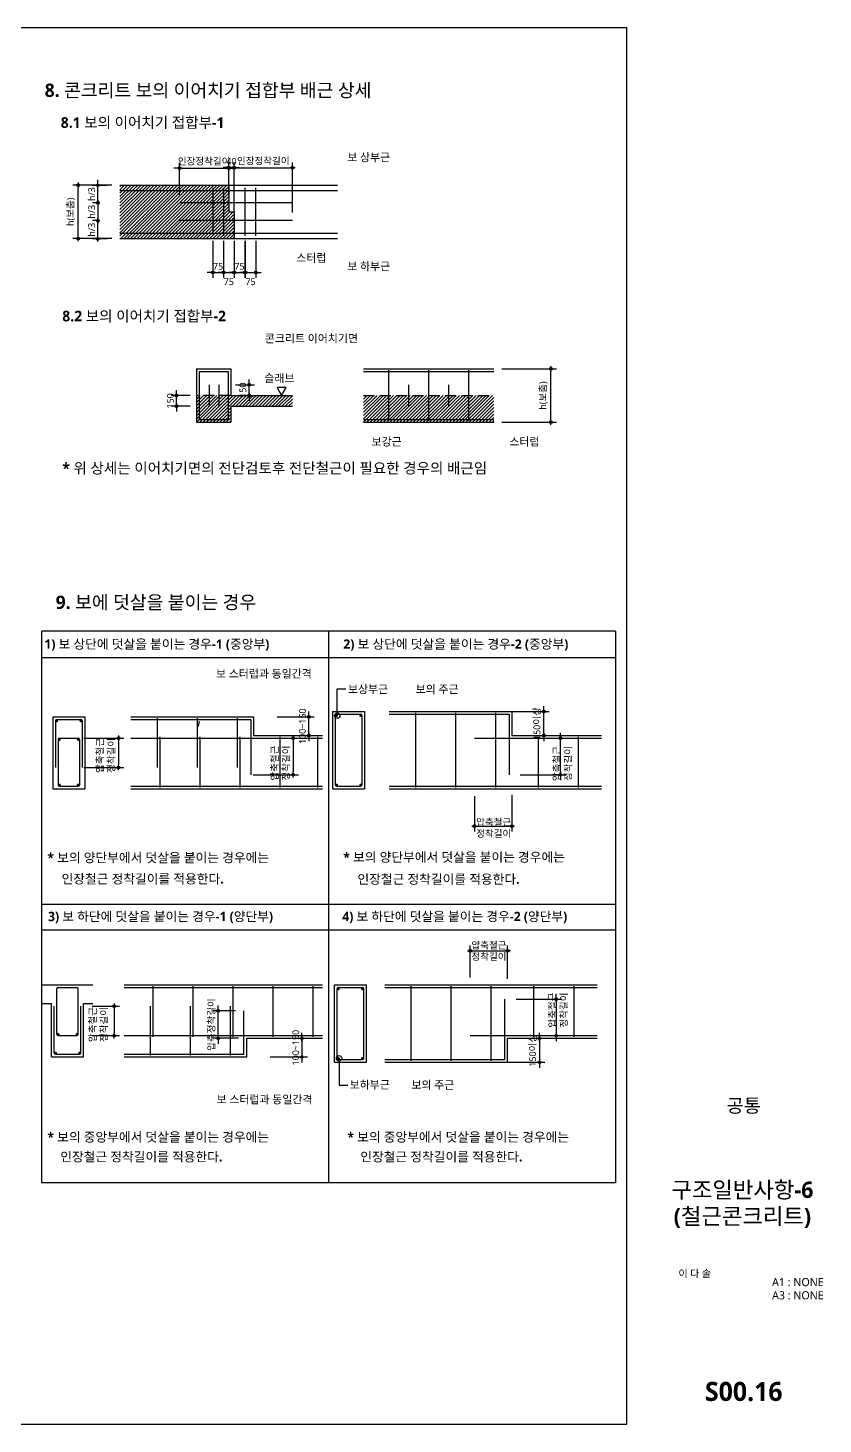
# Model space of a CAD drawing. Header units: millimetres. Extents: x 4573 to 501064, y -176100 to -4304.
# Drawn here: x 471849 to 501064, y -57300 to -6000 of the extents above; entities that cross this region are included whole.
import ezdxf
from ezdxf.enums import TextEntityAlignment as Align

# ---------------------------------------------------------------- set-up
doc = ezdxf.new("R2010")
doc.units = ezdxf.units.MM
doc.header["$LTSCALE"] = 800
doc.linetypes.add('HIDDENX2', pattern=[0.75, 0.5, -0.25])
doc.layers.get('Defpoints').update_dxf_attribs({"color": 147})
for name, color, linetype in [('BAR', 40, 'Continuous'), ('BAR-S', 4, 'Continuous'), ('CHART', 7, 'Continuous'), ('DIM', 7, 'Continuous'), ('ELE4', 4, 'Continuous'), ('HAT', 9, 'Continuous'), ('HID', 7, 'HIDDENX2'), ('MIDDLE', 6, 'Continuous'), ('RXLEADER', 7, 'Continuous'), ('SHT', 5, 'Continuous'), ('TEXT', 3, 'Continuous'), ('TITLE', 7, 'Continuous'), ('W1', 2, 'Continuous')]:
    doc.layers.add(name, color=color, linetype=linetype)
doc.styles.get("Standard").update_dxf_attribs({"font": 'malgun.ttf'})
doc.styles.add('XR-SHEET-맑은고딕', font='malgun.ttf')
doc.styles.add('맑은고딕', font='malgun.ttf')
doc.styles.add('맑은고딕B', font='malgunbd.ttf')
doc.styles.add('스타일1', font='malgun.ttf')
doc.dimstyles.new('DIM1', dxfattribs={"dimscale": 10, "dimtxt": 3, "dimasz": 1, "dimexe": 2, "dimexo": 3, "dimgap": 1, "dimtad": 1, "dimdec": 0, "dimzin": 0, "dimdsep": 46, "dimtxsty": 'XR-SHEET-맑은고딕', "dimblk1": 'DIMDOT', "dimblk2": 'DIMDOT', "dimsah": 1, "dimcen": -1, "dimdle": 1.5, "dimclrt": 3, "dimadec": 0, "dimazin": 0, "dimtfac": 1, "dimtdec": 0, "dimtix": 1, "dimtmove": 2, "dimatfit": 3, "dimldrblk": 'DIMDOT', "dimfxl": 1, "dimtvp": 1, "dimtolj": 1, "dimtzin": 0, "dimarcsym": 0})

# ---------------------------------------------------------------- blocks, each defined once
blk = doc.blocks.new('DIMDOT')
at = {"layer": 'DIM'}
blk.add_line((1, 0), (-1, 0), dxfattribs=at)
blk.add_circle((0, 0), 0.5, dxfattribs=at)
blk = doc.blocks.new('*D136')
at = {"layer": 'Defpoints', "color": 0, "transparency": 16777216}
for p in [(479830, -13520), (480222, -13520), (480222, -14986)]:
    blk.add_point(p, dxfattribs=at)
at = {"layer": 'DIM', "color": 0, "lineweight": -2, "transparency": 16777216}
for p, q in [((479830, -13820), (479830, -15186)), ((480222, -13820), (480222, -15186)), ((479730, -14986), (479630, -14986)), ((479830, -14986), (480222, -14986)), ((480322, -14986), (480422, -14986))]:
    blk.add_line(p, q, dxfattribs=at)
at = {"layer": 'DIM', "color": 0, "lineweight": -2, "transparency": 16777216, "xscale": 100, "yscale": 100, "zscale": 100}
blk.add_blockref('DIMDOT', (479830, -14986), dxfattribs=at)
at = {"layer": 'DIM', "color": 0, "lineweight": -2, "transparency": 16777216, "xscale": 100, "yscale": 100, "zscale": 100, "rotation": 180}
blk.add_blockref('DIMDOT', (480222, -14986), dxfattribs=at)
at = {"layer": 'DIM', "color": 4, "transparency": 16777216, "insert": (480026, -15327), "char_height": 250, "attachment_point": 5}
blk.add_mtext('\\A1;75', dxfattribs=at)
blk = doc.blocks.new('*D137')
at = {"layer": 'Defpoints', "color": 0, "transparency": 16777216}
for p in [(479032, -13520), (479424, -13520), (479424, -14986)]:
    blk.add_point(p, dxfattribs=at)
at = {"layer": 'DIM', "color": 0, "lineweight": -2, "transparency": 16777216}
for p, q in [((479032, -13820), (479032, -15186)), ((479424, -13820), (479424, -15186)), ((478932, -14986), (478832, -14986)), ((479032, -14986), (479424, -14986)), ((479524, -14986), (479624, -14986))]:
    blk.add_line(p, q, dxfattribs=at)
at = {"layer": 'DIM', "color": 0, "lineweight": -2, "transparency": 16777216, "xscale": 100, "yscale": 100, "zscale": 100}
blk.add_blockref('DIMDOT', (479032, -14986), dxfattribs=at)
at = {"layer": 'DIM', "color": 0, "lineweight": -2, "transparency": 16777216, "xscale": 100, "yscale": 100, "zscale": 100, "rotation": 180}
blk.add_blockref('DIMDOT', (479424, -14986), dxfattribs=at)
at = {"layer": 'DIM', "color": 4, "transparency": 16777216, "insert": (479228, -15327), "char_height": 250, "attachment_point": 5}
blk.add_mtext('\\A1;75', dxfattribs=at)
blk = doc.blocks.new('*D138')
at = {"layer": 'Defpoints', "color": 0, "transparency": 16777216}
for p in [(473911, -41949), (473911, -43027), (475014, -43027)]:
    blk.add_point(p, dxfattribs=at)
at = {"layer": 'DIM', "color": 0, "lineweight": -2, "transparency": 16777216}
for p, q in [((474211, -41949), (475214, -41949)), ((475014, -42049), (475014, -42927)), ((474211, -43027), (475214, -43027))]:
    blk.add_line(p, q, dxfattribs=at)
at = {"layer": 'DIM', "color": 0, "lineweight": -2, "transparency": 16777216, "xscale": 100, "yscale": 100, "zscale": 100}
for p, rotation in [((475014, -41949), 90), ((475014, -43027), 270)]:
    blk.add_blockref('DIMDOT', p, dxfattribs=dict(at, rotation=rotation))
at = {"layer": 'DIM', "color": 4, "transparency": 16777216, "insert": (474446, -42619), "char_height": 250, "attachment_point": 5, "rotation": 90}
blk.add_mtext('\\A1;압축철근\\P정착길이', dxfattribs=at)
blk = doc.blocks.new('*D139')
at = {"layer": 'Defpoints', "color": 0, "transparency": 16777216}
for p in [(489475, -39911), (488103, -41195), (489475, -41244)]:
    blk.add_point(p, dxfattribs=at)
at = {"layer": 'DIM', "color": 0, "lineweight": -2, "transparency": 16777216}
for p, q in [((488103, -40895), (488103, -39711)), ((488203, -39911), (489375, -39911)), ((489475, -40944), (489475, -39711))]:
    blk.add_line(p, q, dxfattribs=at)
at = {"layer": 'DIM', "color": 0, "lineweight": -2, "transparency": 16777216, "xscale": 100, "yscale": 100, "zscale": 100, "rotation": 180}
blk.add_blockref('DIMDOT', (488103, -39911), dxfattribs=at)
at = {"layer": 'DIM', "color": 0, "lineweight": -2, "transparency": 16777216, "xscale": 100, "yscale": 100, "zscale": 100}
blk.add_blockref('DIMDOT', (489475, -39911), dxfattribs=at)
at = {"layer": 'DIM', "color": 4, "transparency": 16777216, "insert": (488789, -39928), "char_height": 250, "attachment_point": 5}
blk.add_mtext('\\A1;압축철근\\P정착길이', dxfattribs=at)
blk = doc.blocks.new('*D140')
at = {"layer": 'Defpoints', "color": 0, "transparency": 16777216}
for p in [(480453, -43125), (480453, -43811), (481918, -43811)]:
    blk.add_point(p, dxfattribs=at)
at = {"layer": 'DIM', "color": 0, "lineweight": -2, "transparency": 16777216}
for p, q in [((481918, -43025), (481918, -42925)), ((480753, -43125), (482118, -43125)), ((481918, -43125), (481918, -43811)), ((480753, -43811), (482118, -43811)), ((481918, -43911), (481918, -44011))]:
    blk.add_line(p, q, dxfattribs=at)
at = {"layer": 'DIM', "color": 0, "lineweight": -2, "transparency": 16777216, "xscale": 100, "yscale": 100, "zscale": 100}
for p, rotation in [((481918, -43125), 270), ((481918, -43811), 90)]:
    blk.add_blockref('DIMDOT', p, dxfattribs=dict(at, rotation=rotation))
at = {"layer": 'DIM', "color": 4, "transparency": 16777216, "insert": (481690, -43468), "char_height": 250, "attachment_point": 5, "rotation": 90}
blk.add_mtext('\\A1;100~150', dxfattribs=at)
blk = doc.blocks.new('*D141')
at = {"layer": 'Defpoints', "color": 0, "transparency": 16777216}
for p in [(489181, -43125), (489181, -44007), (490646, -44007)]:
    blk.add_point(p, dxfattribs=at)
at = {"layer": 'DIM', "color": 0, "lineweight": -2, "transparency": 16777216}
for p, q in [((490646, -43025), (490646, -42925)), ((489481, -43125), (490846, -43125)), ((490646, -43125), (490646, -44007)), ((489481, -44007), (490846, -44007)), ((490646, -44107), (490646, -44207))]:
    blk.add_line(p, q, dxfattribs=at)
at = {"layer": 'DIM', "color": 0, "lineweight": -2, "transparency": 16777216, "xscale": 100, "yscale": 100, "zscale": 100}
for p, rotation in [((490646, -43125), 270), ((490646, -44007), 90)]:
    blk.add_blockref('DIMDOT', p, dxfattribs=dict(at, rotation=rotation))
at = {"layer": 'DIM', "color": 4, "transparency": 16777216, "insert": (490407, -43566), "char_height": 250, "attachment_point": 5, "rotation": 90}
blk.add_mtext('\\A1;150이상', dxfattribs=at)
blk = doc.blocks.new('*D142')
at = {"layer": 'Defpoints', "color": 0, "transparency": 16777216}
for p in [(489483, -41687), (489483, -43027), (491262, -43027)]:
    blk.add_point(p, dxfattribs=at)
at = {"layer": 'DIM', "color": 0, "lineweight": -2, "transparency": 16777216}
for p, q in [((491262, -41587), (491262, -41487)), ((489783, -41687), (491462, -41687)), ((491262, -41687), (491262, -43027)), ((489783, -43027), (491462, -43027)), ((491262, -43127), (491262, -43227))]:
    blk.add_line(p, q, dxfattribs=at)
at = {"layer": 'DIM', "color": 0, "lineweight": -2, "transparency": 16777216, "xscale": 100, "yscale": 100, "zscale": 100}
for p, rotation in [((491262, -41687), 270), ((491262, -43027), 90)]:
    blk.add_blockref('DIMDOT', p, dxfattribs=dict(at, rotation=rotation))
at = {"layer": 'DIM', "color": 4, "transparency": 16777216, "insert": (491342, -42088), "char_height": 250, "attachment_point": 5, "rotation": 90}
blk.add_mtext('\\A1;압축철근\\P정착길이', dxfattribs=at)
blk = doc.blocks.new('*D143')
at = {"layer": 'Defpoints', "color": 0, "transparency": 16777216}
for p in [(479173, -19115), (479973, -19115), (479173, -19507)]:
    blk.add_point(p, dxfattribs=at)
at = {"layer": 'DIM', "color": 0, "lineweight": -2, "transparency": 16777216}
for p, q in [((479973, -19015), (479973, -18915)), ((479473, -19115), (480173, -19115)), ((479973, -19507), (479973, -19115)), ((479473, -19507), (480173, -19507)), ((479973, -19607), (479973, -19707))]:
    blk.add_line(p, q, dxfattribs=at)
at = {"layer": 'DIM', "color": 0, "lineweight": -2, "transparency": 16777216, "xscale": 100, "yscale": 100, "zscale": 100}
for p, rotation in [((479973, -19115), 270), ((479973, -19507), 90)]:
    blk.add_blockref('DIMDOT', p, dxfattribs=dict(at, rotation=rotation))
at = {"layer": 'DIM', "color": 4, "transparency": 16777216, "insert": (479746, -19311), "char_height": 250, "attachment_point": 5, "rotation": 90}
blk.add_mtext('\\A1;150', dxfattribs=at)
blk = doc.blocks.new('*D195')
at = {"layer": 'Defpoints', "color": 0, "transparency": 16777216}
for p in [(473604, -32100), (473604, -33178), (475172, -33178)]:
    blk.add_point(p, dxfattribs=at)
at = {"layer": 'DIM', "color": 0, "lineweight": -2, "transparency": 16777216}
for p, q in [((473904, -32100), (475372, -32100)), ((475172, -32200), (475172, -33078)), ((473904, -33178), (475372, -33178))]:
    blk.add_line(p, q, dxfattribs=at)
at = {"layer": 'DIM', "color": 0, "lineweight": -2, "transparency": 16777216, "xscale": 100, "yscale": 100, "zscale": 100}
for p, rotation in [((475172, -32100), 90), ((475172, -33178), 270)]:
    blk.add_blockref('DIMDOT', p, dxfattribs=dict(at, rotation=rotation))
at = {"layer": 'DIM', "color": 4, "transparency": 16777216, "insert": (474718, -32731), "char_height": 250, "attachment_point": 5, "rotation": 90}
blk.add_mtext('\\A1;압축철근\\P정착길이', dxfattribs=at)
blk = doc.blocks.new('*D223')
at = {"layer": 'Defpoints', "color": 0, "transparency": 16777216}
for p in [(477312, -19507), (478113, -19507), (478113, -19899)]:
    blk.add_point(p, dxfattribs=at)
at = {"layer": 'DIM', "color": 0, "lineweight": -2, "transparency": 16777216}
for p, q in [((477312, -19407), (477312, -19307)), ((477813, -19507), (477112, -19507)), ((477813, -19899), (477112, -19899)), ((477312, -19899), (477312, -19507)), ((477312, -19999), (477312, -20099))]:
    blk.add_line(p, q, dxfattribs=at)
at = {"layer": 'DIM', "color": 0, "lineweight": -2, "transparency": 16777216, "xscale": 100, "yscale": 100, "zscale": 100}
for p, rotation in [((477312, -19507), 270), ((477312, -19899), 90)]:
    blk.add_blockref('DIMDOT', p, dxfattribs=dict(at, rotation=rotation))
at = {"layer": 'DIM', "color": 4, "transparency": 16777216, "insert": (477084, -19703), "char_height": 250, "attachment_point": 5, "rotation": 90}
blk.add_mtext('\\A1;150', dxfattribs=at)
blk = doc.blocks.new('*D224')
at = {"layer": 'Defpoints', "color": 0, "transparency": 16777216}
for p in [(479829, -32100), (479829, -33439), (481591, -33439)]:
    blk.add_point(p, dxfattribs=at)
at = {"layer": 'DIM', "color": 0, "lineweight": -2, "transparency": 16777216}
for p, q in [((480129, -32100), (481791, -32100)), ((481591, -32200), (481591, -33339)), ((480129, -33439), (481791, -33439))]:
    blk.add_line(p, q, dxfattribs=at)
at = {"layer": 'DIM', "color": 0, "lineweight": -2, "transparency": 16777216, "xscale": 100, "yscale": 100, "zscale": 100}
for p, rotation in [((481591, -32100), 90), ((481591, -33439), 270)]:
    blk.add_blockref('DIMDOT', p, dxfattribs=dict(at, rotation=rotation))
at = {"layer": 'DIM', "color": 4, "transparency": 16777216, "insert": (481136, -33012), "char_height": 250, "attachment_point": 5, "rotation": 90}
blk.add_mtext('\\A1;압축철근\\P정착길이', dxfattribs=at)
blk = doc.blocks.new('*D196')
at = {"layer": 'Defpoints', "color": 0, "transparency": 16777216}
for p in [(480703, -31315), (482168, -31315), (480816, -32002)]:
    blk.add_point(p, dxfattribs=at)
at = {"layer": 'DIM', "color": 0, "lineweight": -2, "transparency": 16777216}
for p, q in [((482168, -31215), (482168, -31115)), ((481003, -31315), (482368, -31315)), ((482168, -32002), (482168, -31315)), ((481116, -32002), (482368, -32002)), ((482168, -32102), (482168, -32202))]:
    blk.add_line(p, q, dxfattribs=at)
at = {"layer": 'DIM', "color": 0, "lineweight": -2, "transparency": 16777216, "xscale": 100, "yscale": 100, "zscale": 100}
for p, rotation in [((482168, -31315), 270), ((482168, -32002), 90)]:
    blk.add_blockref('DIMDOT', p, dxfattribs=dict(at, rotation=rotation))
at = {"layer": 'DIM', "color": 4, "transparency": 16777216, "insert": (481940, -31658), "char_height": 250, "attachment_point": 5, "rotation": 90}
blk.add_mtext('\\A1;100~150', dxfattribs=at)
blk = doc.blocks.new('*D197')
at = {"layer": 'Defpoints', "color": 0, "transparency": 16777216}
for p in [(489640, -32100), (491419, -32100), (489640, -33439)]:
    blk.add_point(p, dxfattribs=at)
at = {"layer": 'DIM', "color": 0, "lineweight": -2, "transparency": 16777216}
for p, q in [((489940, -32100), (491619, -32100)), ((491419, -32000), (491419, -31900)), ((491419, -33439), (491419, -32100)), ((489940, -33439), (491619, -33439)), ((491419, -33539), (491419, -33639))]:
    blk.add_line(p, q, dxfattribs=at)
at = {"layer": 'DIM', "color": 0, "lineweight": -2, "transparency": 16777216, "xscale": 100, "yscale": 100, "zscale": 100}
for p, rotation in [((491419, -32100), 270), ((491419, -33439), 90)]:
    blk.add_blockref('DIMDOT', p, dxfattribs=dict(at, rotation=rotation))
at = {"layer": 'DIM', "color": 4, "transparency": 16777216, "insert": (491499, -33031), "char_height": 250, "attachment_point": 5, "rotation": 90}
blk.add_mtext('\\A1;압축철근\\P정착길이', dxfattribs=at)
blk = doc.blocks.new('*D198')
at = {"layer": 'Defpoints', "color": 0, "transparency": 16777216}
for p in [(488259, -33932), (489632, -33883), (489632, -35326)]:
    blk.add_point(p, dxfattribs=at)
at = {"layer": 'DIM', "color": 0, "lineweight": -2, "transparency": 16777216}
for p, q in [((488259, -34232), (488259, -35526)), ((489632, -34183), (489632, -35526)), ((488359, -35326), (489532, -35326))]:
    blk.add_line(p, q, dxfattribs=at)
at = {"layer": 'DIM', "color": 0, "lineweight": -2, "transparency": 16777216, "xscale": 100, "yscale": 100, "zscale": 100, "rotation": 180}
blk.add_blockref('DIMDOT', (488259, -35326), dxfattribs=at)
at = {"layer": 'DIM', "color": 0, "lineweight": -2, "transparency": 16777216, "xscale": 100, "yscale": 100, "zscale": 100}
blk.add_blockref('DIMDOT', (489632, -35326), dxfattribs=at)
at = {"layer": 'DIM', "color": 4, "transparency": 16777216, "insert": (488962, -35407), "char_height": 250, "attachment_point": 5}
blk.add_mtext('\\A1;압축철근\\P정착길이', dxfattribs=at)
blk = doc.blocks.new('*D199')
at = {"layer": 'Defpoints', "color": 0, "transparency": 16777216}
for p in [(489338, -31119), (490803, -31119), (489338, -32002)]:
    blk.add_point(p, dxfattribs=at)
at = {"layer": 'DIM', "color": 0, "lineweight": -2, "transparency": 16777216}
for p, q in [((489638, -31119), (491003, -31119)), ((490803, -31019), (490803, -30919)), ((490803, -32002), (490803, -31119)), ((489638, -32002), (491003, -32002)), ((490803, -32102), (490803, -32202))]:
    blk.add_line(p, q, dxfattribs=at)
at = {"layer": 'DIM', "color": 0, "lineweight": -2, "transparency": 16777216, "xscale": 100, "yscale": 100, "zscale": 100}
for p, rotation in [((490803, -31119), 270), ((490803, -32002), 90)]:
    blk.add_blockref('DIMDOT', p, dxfattribs=dict(at, rotation=rotation))
at = {"layer": 'DIM', "color": 4, "transparency": 16777216, "insert": (490564, -31560), "char_height": 250, "attachment_point": 5, "rotation": 90}
blk.add_mtext('\\A1;150이상', dxfattribs=at)
blk = doc.blocks.new('*D200')
at = {"layer": 'Defpoints', "color": 0, "transparency": 16777216}
for p in [(488966, -18527), (491064, -18527), (488966, -20488)]:
    blk.add_point(p, dxfattribs=at)
at = {"layer": 'DIM', "color": 0, "lineweight": -2, "transparency": 16777216}
for p, q in [((489266, -18527), (491264, -18527)), ((491064, -20388), (491064, -18627)), ((489266, -20488), (491264, -20488))]:
    blk.add_line(p, q, dxfattribs=at)
at = {"layer": 'DIM', "color": 0, "lineweight": -2, "transparency": 16777216, "xscale": 100, "yscale": 100, "zscale": 100}
for p, rotation in [((491064, -18527), 90), ((491064, -20488), 270)]:
    blk.add_blockref('DIMDOT', p, dxfattribs=dict(at, rotation=rotation))
at = {"layer": 'DIM', "color": 4, "transparency": 16777216, "insert": (490797, -19507), "char_height": 250, "attachment_point": 5, "rotation": 90}
blk.add_mtext('\\A1;h(보춤)', dxfattribs=at)
blk = doc.blocks.new('*D205')
at = {"layer": 'Defpoints', "color": 0, "transparency": 16777216}
for p in [(474420, -13081), (474781, -13081), (475066, -13746)]:
    blk.add_point(p, dxfattribs=at)
at = {"layer": 'DIM', "color": 0, "lineweight": -2, "transparency": 16777216}
for p, q in [((474481, -13081), (474220, -13081)), ((474420, -13646), (474420, -13181)), ((474766, -13746), (474220, -13746))]:
    blk.add_line(p, q, dxfattribs=at)
at = {"layer": 'DIM', "color": 0, "lineweight": -2, "transparency": 16777216, "xscale": 100, "yscale": 100, "zscale": 100}
for p, rotation in [((474420, -13081), 90), ((474420, -13746), 270)]:
    blk.add_blockref('DIMDOT', p, dxfattribs=dict(at, rotation=rotation))
at = {"layer": 'DIM', "color": 4, "transparency": 16777216, "insert": (474191, -13414), "char_height": 250, "attachment_point": 5, "rotation": 90}
blk.add_mtext('\\A1;h/3', dxfattribs=at)
blk = doc.blocks.new('*D206')
at = {"layer": 'Defpoints', "color": 0, "transparency": 16777216}
for p in [(473699, -11774), (475227, -11774), (475227, -13735)]:
    blk.add_point(p, dxfattribs=at)
at = {"layer": 'DIM', "color": 0, "lineweight": -2, "transparency": 16777216}
for p, q in [((474927, -11774), (473499, -11774)), ((473699, -13635), (473699, -11874)), ((474927, -13735), (473499, -13735))]:
    blk.add_line(p, q, dxfattribs=at)
at = {"layer": 'DIM', "color": 0, "lineweight": -2, "transparency": 16777216, "xscale": 100, "yscale": 100, "zscale": 100}
for p, rotation in [((473699, -11774), 90), ((473699, -13735), 270)]:
    blk.add_blockref('DIMDOT', p, dxfattribs=dict(at, rotation=rotation))
at = {"layer": 'DIM', "color": 4, "transparency": 16777216, "insert": (473432, -12755), "char_height": 250, "attachment_point": 5, "rotation": 90}
blk.add_mtext('\\A1;h(보춤)', dxfattribs=at)
blk = doc.blocks.new('*D207')
at = {"layer": 'Defpoints', "color": 0, "transparency": 16777216}
for p in [(474420, -11785), (475066, -11785), (474772, -12428)]:
    blk.add_point(p, dxfattribs=at)
at = {"layer": 'DIM', "color": 0, "lineweight": -2, "transparency": 16777216}
for p, q in [((474766, -11785), (474220, -11785)), ((474420, -11685), (474420, -11585)), ((474420, -12428), (474420, -11785)), ((474472, -12428), (474220, -12428)), ((474420, -12528), (474420, -12628))]:
    blk.add_line(p, q, dxfattribs=at)
at = {"layer": 'DIM', "color": 0, "lineweight": -2, "transparency": 16777216, "xscale": 100, "yscale": 100, "zscale": 100}
for p, rotation in [((474420, -11785), 270), ((474420, -12428), 90)]:
    blk.add_blockref('DIMDOT', p, dxfattribs=dict(at, rotation=rotation))
at = {"layer": 'DIM', "color": 4, "transparency": 16777216, "insert": (474191, -12106), "char_height": 250, "attachment_point": 5, "rotation": 90}
blk.add_mtext('\\A1;h/3', dxfattribs=at)
blk = doc.blocks.new('*D226')
at = {"layer": 'Defpoints', "color": 0, "transparency": 16777216}
for p in [(478640, -13520), (479032, -13520), (479032, -14986)]:
    blk.add_point(p, dxfattribs=at)
at = {"layer": 'DIM', "color": 0, "lineweight": -2, "transparency": 16777216}
for p, q in [((478640, -13820), (478640, -15186)), ((479032, -13820), (479032, -15186)), ((478540, -14986), (478440, -14986)), ((478640, -14986), (479032, -14986)), ((479132, -14986), (479232, -14986))]:
    blk.add_line(p, q, dxfattribs=at)
at = {"layer": 'DIM', "color": 0, "lineweight": -2, "transparency": 16777216, "xscale": 100, "yscale": 100, "zscale": 100}
blk.add_blockref('DIMDOT', (478640, -14986), dxfattribs=at)
at = {"layer": 'DIM', "color": 0, "lineweight": -2, "transparency": 16777216, "xscale": 100, "yscale": 100, "zscale": 100, "rotation": 180}
blk.add_blockref('DIMDOT', (479032, -14986), dxfattribs=at)
at = {"layer": 'DIM', "color": 4, "transparency": 16777216, "insert": (478836, -14759), "char_height": 250, "attachment_point": 5}
blk.add_mtext('\\A1;75', dxfattribs=at)
blk = doc.blocks.new('*D227')
at = {"layer": 'Defpoints', "color": 0, "transparency": 16777216}
for p in [(479424, -13520), (479816, -13520), (479816, -14986)]:
    blk.add_point(p, dxfattribs=at)
at = {"layer": 'DIM', "color": 0, "lineweight": -2, "transparency": 16777216}
for p, q in [((479424, -13820), (479424, -15186)), ((479816, -13820), (479816, -15186)), ((479324, -14986), (479224, -14986)), ((479424, -14986), (479816, -14986)), ((479916, -14986), (480016, -14986))]:
    blk.add_line(p, q, dxfattribs=at)
at = {"layer": 'DIM', "color": 0, "lineweight": -2, "transparency": 16777216, "xscale": 100, "yscale": 100, "zscale": 100}
blk.add_blockref('DIMDOT', (479424, -14986), dxfattribs=at)
at = {"layer": 'DIM', "color": 0, "lineweight": -2, "transparency": 16777216, "xscale": 100, "yscale": 100, "zscale": 100, "rotation": 180}
blk.add_blockref('DIMDOT', (479816, -14986), dxfattribs=at)
at = {"layer": 'DIM', "color": 4, "transparency": 16777216, "insert": (479620, -14759), "char_height": 250, "attachment_point": 5}
blk.add_mtext('\\A1;75', dxfattribs=at)
blk = doc.blocks.new('*D228')
at = {"layer": 'Defpoints', "color": 0, "transparency": 16777216}
for p in [(479424, -11133), (479228, -12068), (479424, -12068)]:
    blk.add_point(p, dxfattribs=at)
at = {"layer": 'DIM', "color": 0, "lineweight": -2, "transparency": 16777216}
for p, q in [((479128, -11133), (479028, -11133)), ((479228, -11768), (479228, -10933)), ((479228, -11133), (479424, -11133)), ((479424, -11768), (479424, -10933)), ((479524, -11133), (479624, -11133))]:
    blk.add_line(p, q, dxfattribs=at)
at = {"layer": 'DIM', "color": 0, "lineweight": -2, "transparency": 16777216, "xscale": 100, "yscale": 100, "zscale": 100}
blk.add_blockref('DIMDOT', (479228, -11133), dxfattribs=at)
at = {"layer": 'DIM', "color": 0, "lineweight": -2, "transparency": 16777216, "xscale": 100, "yscale": 100, "zscale": 100, "rotation": 180}
blk.add_blockref('DIMDOT', (479424, -11133), dxfattribs=at)
at = {"layer": 'DIM', "color": 4, "transparency": 16777216, "insert": (479326, -10905), "char_height": 250, "attachment_point": 5}
blk.add_mtext('\\A1;40', dxfattribs=at)
blk = doc.blocks.new('*D215')
at = {"layer": 'Defpoints', "color": 0, "transparency": 16777216}
for p in [(474772, -12428), (474420, -13081), (474781, -13081)]:
    blk.add_point(p, dxfattribs=at)
at = {"layer": 'DIM', "color": 0, "lineweight": -2, "transparency": 16777216}
for p, q in [((474472, -12428), (474220, -12428)), ((474420, -12528), (474420, -12981)), ((474481, -13081), (474220, -13081))]:
    blk.add_line(p, q, dxfattribs=at)
at = {"layer": 'DIM', "color": 0, "lineweight": -2, "transparency": 16777216, "xscale": 100, "yscale": 100, "zscale": 100}
for p, rotation in [((474420, -12428), 90), ((474420, -13081), 270)]:
    blk.add_blockref('DIMDOT', p, dxfattribs=dict(at, rotation=rotation))
at = {"layer": 'DIM', "color": 4, "transparency": 16777216, "insert": (474191, -12755), "char_height": 250, "attachment_point": 5, "rotation": 90}
blk.add_mtext('\\A1;h/3', dxfattribs=at)
blk = doc.blocks.new('*D216')
at = {"layer": 'Defpoints', "color": 0, "transparency": 16777216}
for p in [(479228, -11152), (477415, -12428), (479228, -12434)]:
    blk.add_point(p, dxfattribs=at)
at = {"layer": 'DIM', "color": 0, "lineweight": -2, "transparency": 16777216}
for p, q in [((477315, -11152), (477215, -11152)), ((477415, -12128), (477415, -10952)), ((477415, -11152), (479228, -11152)), ((479228, -12134), (479228, -10952)), ((479328, -11152), (479428, -11152))]:
    blk.add_line(p, q, dxfattribs=at)
at = {"layer": 'DIM', "color": 0, "lineweight": -2, "transparency": 16777216, "xscale": 100, "yscale": 100, "zscale": 100}
blk.add_blockref('DIMDOT', (477415, -11152), dxfattribs=at)
at = {"layer": 'DIM', "color": 0, "lineweight": -2, "transparency": 16777216, "xscale": 100, "yscale": 100, "zscale": 100, "rotation": 180}
blk.add_blockref('DIMDOT', (479228, -11152), dxfattribs=at)
at = {"layer": 'DIM', "color": 4, "transparency": 16777216, "insert": (478322, -10913), "char_height": 250, "attachment_point": 5}
blk.add_mtext('\\A1;인장정착길이', dxfattribs=at)
blk = doc.blocks.new('*D217')
at = {"layer": 'Defpoints', "color": 0, "transparency": 16777216}
for p in [(481566, -11140), (479424, -13087), (481566, -13081)]:
    blk.add_point(p, dxfattribs=at)
at = {"layer": 'DIM', "color": 0, "lineweight": -2, "transparency": 16777216}
for p, q in [((479424, -12787), (479424, -10940)), ((479524, -11140), (481466, -11140)), ((481566, -12781), (481566, -10940))]:
    blk.add_line(p, q, dxfattribs=at)
at = {"layer": 'DIM', "color": 0, "lineweight": -2, "transparency": 16777216, "xscale": 100, "yscale": 100, "zscale": 100, "rotation": 180}
blk.add_blockref('DIMDOT', (479424, -11140), dxfattribs=at)
at = {"layer": 'DIM', "color": 0, "lineweight": -2, "transparency": 16777216, "xscale": 100, "yscale": 100, "zscale": 100}
blk.add_blockref('DIMDOT', (481566, -11140), dxfattribs=at)
at = {"layer": 'DIM', "color": 4, "transparency": 16777216, "insert": (480495, -10901), "char_height": 250, "attachment_point": 5}
blk.add_mtext('\\A1;인장정착길이', dxfattribs=at)
blk = doc.blocks.new('*D218')
at = {"layer": 'Defpoints', "color": 0, "transparency": 16777216}
for p in [(478842, -42116), (479777, -42116), (479890, -43125)]:
    blk.add_point(p, dxfattribs=at)
at = {"layer": 'DIM', "color": 0, "lineweight": -2, "transparency": 16777216}
for p, q in [((478842, -42016), (478842, -41916)), ((479477, -42116), (478642, -42116)), ((478842, -43125), (478842, -42116)), ((479590, -43125), (478642, -43125)), ((478842, -43225), (478842, -43325))]:
    blk.add_line(p, q, dxfattribs=at)
at = {"layer": 'DIM', "color": 0, "lineweight": -2, "transparency": 16777216, "xscale": 100, "yscale": 100, "zscale": 100}
for p, rotation in [((478842, -42116), 270), ((478842, -43125), 90)]:
    blk.add_blockref('DIMDOT', p, dxfattribs=dict(at, rotation=rotation))
at = {"layer": 'DIM', "color": 4, "transparency": 16777216, "insert": (478602, -42620), "char_height": 250, "attachment_point": 5, "rotation": 90}
blk.add_mtext('\\A1;압축정착길이', dxfattribs=at)
blk = doc.blocks.new('TITLE')
at = {"layer": 'TITLE', "style": '스타일1'}
for tag, height, p in [('동명칭', 6, (776.77, -457.26)), ('SCALE-A1', 3, (797.5, -522)), ('SCALE-A3', 3, (797.5, -527)), ('DATA', 3, (797.5, -540))]:
    blk.add_attdef(tag, text='', height=height, dxfattribs=at).set_placement(p, align=Align.MIDDLE)
for tag, height, p in [('TITLE1', 6, (776.5, -479.4)), ('TITLE4', 6, (776.5, -484.39)), ('TITLE2', 6, (776.5, -489)), ('TITLE5', 6, (776.5, -493.99)), ('TITLE3', 6, (776.5, -498.7)), ('NAME-1', 3, (760.16, -517.5)), ('NAME-2', 3, (760.16, -526.5)), ('A0.00', 7, (776.5, -561))]:
    blk.add_attdef(tag, text='', height=height, dxfattribs=at).set_placement(p, align=Align.MIDDLE_CENTER)

msp = doc.modelspace()

# ---------------------------------------------------------------- hatches: boundary and pattern name
at = {"layer": 'HAT'}
h = msp.add_hatch(dxfattribs=at)
h.set_pattern_fill('ANSI31', color=256, scale=686.27451, style=0)
h.set_pattern_definition([(45, (203050.69, 315669.88), (-60.65867, 60.65867), [])])
h.paths.add_polyline_path([(479424.2, -13735), (479424.2, -12754.6), (479228.1, -12754.6), (479228.1, -11774.2), (475227.3, -11774.2), (475227.3, -13735)])
h = msp.add_hatch(dxfattribs=at)
h.set_pattern_fill('ANSI31', color=256, scale=686.27451, style=0)
h.set_pattern_definition([(45, (203322.65, 316955.34), (-60.65867, 60.65867), [])])
h.paths.add_polyline_path([(481564.2, -19507.2), (479303.4, -19507.2), (478042.6, -19507.2), (478042.6, -20487.6), (479303.4, -20487.6), (479303.4, -19899.4), (481564.2, -19899.4)])
h = msp.add_hatch(dxfattribs=at)
h.set_pattern_fill('ANSI31', color=256, scale=686.27451, style=0)
h.set_pattern_definition([(45, (204847.25, 316955.34), (-60.65867, 60.65867), [])])
h.paths.add_polyline_path([(488966.4, -19507.2), (484183.5, -19507.2), (484183.5, -20487.6), (488966.4, -20487.6)])

# ---------------------------------------------------------------- linework, layer by layer
msp.add_lwpolyline([(481341, -19213.1), (481001.4, -19213.1), (481171.2, -19507.2)], close=True)
at = {"layer": 'BAR'}
for p, q in [((475227.3, -11970.3), (483229, -11970.3)), ((478639.9, -11872.2), (478639.9, -13636.9)), ((479032.1, -11872.2), (479032.1, -13636.9)), ((479816.4, -11872.2), (479816.4, -13636.9)), ((480208.5, -11872.2), (480208.5, -13636.9)), ((481566, -12427.8), (477414.9, -12427.8)), ((481566, -13081.4), (477367.9, -13081.4)), ((475227.3, -13538.9), (483229, -13538.9)), ((478140.7, -18624.9), (478140.7, -20389.6)), ((478140.7, -18624.9), (479205.3, -18624.9)), ((479205.3, -18624.9), (479205.3, -20389.6)), ((484183.5, -18624.9), (488966.4, -18624.9)), ((485095.9, -18575.9), (485095.9, -20438.6)), ((486566.5, -18575.9), (486566.5, -20438.6)), ((488037.1, -18575.9), (488037.1, -20438.6)), ((478505.4, -19115.1), (478505.4, -19899.4)), ((478867.7, -19115.1), (478867.7, -19899.4)), ((485831.2, -19115.1), (485831.2, -19899.4)), ((487301.8, -19115.1), (487301.8, -19899.4)), ((478140.7, -20389.6), (479205.3, -20389.6)), ((484183.5, -20389.6), (488966.4, -20389.6)), ((483142.9, -31266.3), (483142.9, -33815.3)), ((483191.9, -31217.3), (484074.2, -31217.3)), ((484123.3, -31266.3), (484123.3, -33815.3)), ((485121, -31217.3), (489533.9, -31217.3)), ((486089.9, -31168.3), (486089.9, -33913.4)), ((487560.5, -31168.3), (487560.5, -33913.4)), ((489031.1, -31168.3), (489031.1, -33913.4)), ((489533.9, -31217.3), (489533.9, -33439.2)), ((472860.2, -31462.4), (472860.2, -33178.1)), ((472909.2, -31413.4), (473791.6, -31413.4)), ((473840.6, -31462.4), (473840.6, -33178.1)), ((475629.1, -31413.4), (480042, -31413.4)), ((476598, -31364.4), (476598, -33178.1)), ((478068.6, -31364.4), (478068.6, -33178.1)), ((479539.2, -31364.4), (479539.2, -33178.1)), ((480042, -31413.4), (480042, -33439.2)), ((472958.3, -32148.7), (472958.3, -33815.3)), ((473007.3, -32099.7), (473693.6, -32099.7)), ((473742.6, -32148.7), (473742.6, -33815.3)), ((475629.1, -32099.7), (482671, -32099.7)), ((476696.1, -32050.6), (476696.1, -33913.4)), ((478166.7, -32050.6), (478166.7, -33913.4)), ((479637.2, -32050.6), (479637.2, -33913.4)), ((481107.8, -32050.6), (481107.8, -33913.4)), ((482490.2, -32050.6), (482490.2, -33913.4)), ((488259.4, -32099.7), (492918.9, -32099.7)), ((490599.7, -32050.6), (490599.7, -33913.4)), ((492070.3, -32050.6), (492070.3, -33913.4)), ((473007.3, -33864.4), (473693.6, -33864.4)), ((475629.1, -33864.4), (482671, -33864.4)), ((483191.9, -33864.4), (484074.2, -33864.4)), ((485121, -33864.4), (492918.9, -33864.4)), ((472914.4, -42978), (472914.4, -41311.3)), ((472963.5, -41262.3), (473649.7, -41262.3)), ((473698.8, -42978), (473698.8, -41311.3)), ((475379.1, -41262.3), (482671, -41262.3)), ((476446.1, -43076), (476446.1, -41213.3)), ((477916.7, -43076), (477916.7, -41213.3)), ((479387.2, -43076), (479387.2, -41213.3)), ((480857.8, -43076), (480857.8, -41213.3)), ((482328.4, -43076), (482328.4, -41213.3)), ((483206.6, -43860.3), (483206.6, -41311.3)), ((483255.6, -41262.3), (484138, -41262.3)), ((484187, -43860.3), (484187, -41311.3)), ((484964.2, -41262.3), (492762, -41262.3)), ((485933.1, -43958.4), (485933.1, -41213.3)), ((487403.7, -43958.4), (487403.7, -41213.3)), ((488874.2, -43958.4), (488874.2, -41213.3)), ((490442.9, -43076), (490442.9, -41213.3)), ((491913.5, -43076), (491913.5, -41213.3)), ((472816.4, -43664.3), (472816.4, -41948.6)), ((473796.8, -43664.3), (473796.8, -41948.6)), ((476348, -43762.3), (476348, -41948.6)), ((477818.6, -43762.3), (477818.6, -41948.6)), ((479289.2, -43762.3), (479289.2, -41948.6)), ((489377.1, -43909.3), (489377.1, -41687.5)), ((479777, -43713.3), (479777, -42115.5)), ((472963.5, -43027), (473649.7, -43027)), ((475379.1, -43027), (482671, -43027)), ((488102.5, -43027), (492762, -43027)), ((472865.4, -43713.3), (473747.8, -43713.3)), ((475379.1, -43713.3), (479777, -43713.3)), ((483255.6, -43909.3), (484138, -43909.3)), ((484964.2, -43909.3), (489377.1, -43909.3))]:
    msp.add_line(p, q, dxfattribs=at)
for centre, start, end in [((483191.9, -31266.3), 90, 180), ((484074.2, -31266.3), 0, 90), ((472909.2, -31462.4), 90, 180), ((473791.6, -31462.4), 0, 90), ((473007.3, -32148.7), 90, 180), ((473693.6, -32148.7), 0, 90), ((473007.3, -33815.3), 180, 270), ((473693.6, -33815.3), 270, 0), ((483191.9, -33815.3), 180, 270), ((484074.2, -33815.3), 270, 0), ((472963.5, -41311.3), 90, 180), ((473649.7, -41311.3), 0, 90), ((483255.6, -41311.3), 90, 180), ((484138, -41311.3), 0, 90), ((472963.5, -42978), 180, 270), ((473649.7, -42978), 270, 0), ((472865.4, -43664.3), 180, 270), ((473747.8, -43664.3), 270, 0), ((483255.6, -43860.3), 180, 270), ((484138, -43860.3), 270, 0)]:
    msp.add_arc(centre, 49, start, end, dxfattribs=at)
at = {"layer": 'BAR-S', "const_width": 49}
for points in [[(483167.4, -31266.3, 1), (483216.4, -31266.3, 1)], [(484098.7, -31266.3, -1), (484049.7, -31266.3, -1)], [(472884.7, -31462.4, 1), (472933.8, -31462.4, 1)], [(473816.1, -31462.4, -1), (473767.1, -31462.4, -1)], [(472982.8, -32148.7, 1), (473031.8, -32148.7, 1)], [(473718.1, -32148.7, -1), (473669, -32148.7, -1)], [(472982.8, -33815.3, -1), (473031.8, -33815.3, -1)], [(473718.1, -33815.3, 1), (473669, -33815.3, 1)], [(483167.4, -33815.3, -1), (483216.4, -33815.3, -1)], [(484098.7, -33815.3, 1), (484049.7, -33815.3, 1)], [(483231.1, -41311.3, 1), (483280.1, -41311.3, 1)], [(484162.5, -41311.3, -1), (484113.5, -41311.3, -1)], [(472938.9, -42978, -1), (472988, -42978, -1)], [(473674.2, -42978, 1), (473625.2, -42978, 1)], [(472840.9, -43664.3, -1), (472889.9, -43664.3, -1)], [(473772.3, -43664.3, 1), (473723.3, -43664.3, 1)], [(483231.1, -43860.3, -1), (483280.1, -43860.3, -1)], [(484162.5, -43860.3, 1), (484113.5, -43860.3, 1)]]:
    msp.add_lwpolyline(points, format="xyb", close=True, dxfattribs=at)
at = {"layer": 'CHART'}
for p, q in [((493436.7, -28166.3), (472358.4, -28166.3)), ((472358.4, -48435.8), (472358.4, -28166.3)), ((482897.6, -28166.3), (482897.6, -48435.8)), ((493436.7, -28166.3), (493436.7, -48435.8)), ((493436.7, -29141.8), (472358.4, -29141.8)), ((493436.7, -38209.3), (472358.4, -38209.3)), ((493436.7, -39150.5), (472358.4, -39150.5)), ((493436.7, -48435.8), (472358.4, -48435.8))]:
    msp.add_line(p, q, dxfattribs=at)
at = {"layer": 'ELE4'}
msp.add_lwpolyline([(425150, -57300), (493850, -57300), (493850, -6000), (425150, -6000)], close=True, dxfattribs=at)
at = {"layer": 'HID'}
for p, q in [((479303.4, -19507.2), (478042.6, -19507.2)), ((484183.5, -19507.2), (488966.4, -19507.2))]:
    msp.add_line(p, q, dxfattribs=at)
at = {"layer": 'RXLEADER'}
for points in [[(482992.6, -11970.3, 0, 98, 0), (482992.6, -11676.2, 0, 0, 0), (482992.6, -10800, 0, 0, 0), (483448.1, -10800, 0, 0, 0)], [(480208.5, -13205.4, 0, 98, 0), (480378.8, -13445.2, 0, 0, 0), (481085.1, -14440.2, 0, 0, 0), (481670, -14440.2, 0, 0, 0)], [(482992.6, -13538.9, 0, 98, 0), (482992.6, -13833, 0, 0, 0), (482992.6, -14709.2, 0, 0, 0), (483448.1, -14709.2, 0, 0, 0)], [(478771.2, -19493.6, 0, 98, 0), (478771.2, -19199.5, 0, 0, 0), (478771.2, -17454.6, 0, 0, 0), (480386.7, -17454.6, 0, 0, 0)], [(486149.4, -19493.6, 0, 98, 0), (486149.4, -19199.5, 0, 0, 0), (486149.4, -17454.6, 0, 0, 0), (484444.6, -17454.6, 0, 0, 0)], [(485831.2, -19292.6, 0, 98, 0), (485537.1, -19292.6, 0, 0, 0), (483762.3, -19292.6, 0, 0, 0), (483762.3, -21228.9, 0, 0, 0), (484382.5, -21228.9, 0, 0, 0)], [(488037.1, -19958, 0, 98, 0), (488207.3, -20197.9, 0, 0, 0), (488913.6, -21192.9, 0, 0, 0), (489498.5, -21192.9, 0, 0, 0)], [(478068.6, -31756.5, 0, 98, 0), (478172.4, -31481.3, 0, 0, 0), (478502.8, -30041, 0, 0, 0), (479205.7, -30041, 0, 0, 0)], [(485674.6, -31217.3, 0, 98, 0), (485674.6, -30923.2, 0, 0, 0), (485674.6, -30283.1, 0, 0, 0), (486008.1, -30283.1, 0, 0, 0)], [(477818.6, -43370.2, 0, 98, 0), (477922.4, -43645.4, 0, 0, 0), (478465.2, -45085.7, 0, 0, 0), (478955.7, -45085.7, 0, 0, 0)], [(485517.8, -43909.3, 0, 98, 0), (485517.8, -44203.5, 0, 0, 0), (485517.8, -44843.5, 0, 0, 0), (485851.2, -44843.5, 0, 0, 0)]]:
    msp.add_lwpolyline(points, format="xyseb", dxfattribs=at)
for points in [[(483216.4, -31266.3), (483216.4, -30283.1), (483533.9, -30283.1)], [(483280.1, -43860.3), (483280.1, -44843.5), (483597.6, -44843.5)]]:
    msp.add_lwpolyline(points, dxfattribs=at)
for centre in [(483216.4, -31266.3), (483280.1, -43860.3)]:
    msp.add_circle(centre, 98, dxfattribs=at)
at = {"layer": 'W1'}
for p, q in [((475227.3, -11774.2), (483229, -11774.2)), ((479228.1, -11774.2), (479228.1, -12754.6)), ((479228.1, -12754.6), (479424.2, -12754.6)), ((479424.2, -12754.6), (479424.2, -13735)), ((475227.3, -13735), (483229, -13735)), ((478042.6, -18526.8), (479303.4, -18526.8)), ((478042.6, -18526.8), (478042.6, -20487.6)), ((479303.4, -18526.8), (479303.4, -19507.2)), ((484183.5, -18526.8), (488966.4, -18526.8)), ((479303.4, -19507.2), (481564.2, -19507.2)), ((479303.4, -19899.4), (479303.4, -20487.6)), ((479303.4, -19899.4), (481564.2, -19899.4)), ((478042.6, -20487.6), (479303.4, -20487.6)), ((484183.5, -20487.6), (488966.4, -20487.6)), ((483044.8, -31119.3), (483044.8, -33962.4)), ((483044.8, -31119.3), (484221.3, -31119.3)), ((484221.3, -31119.3), (484221.3, -33962.4)), ((485121, -31119.3), (489632, -31119.3)), ((489632, -31119.3), (489632, -32001.6)), ((472762.2, -31315.3), (472762.2, -33962.4)), ((472762.2, -31315.3), (473938.7, -31315.3)), ((473938.7, -31315.3), (473938.7, -33962.4)), ((475629.1, -31315.3), (480140.1, -31315.3)), ((480140.1, -31315.3), (480140.1, -32001.6)), ((480140.1, -32001.6), (482671, -32001.6)), ((489632, -32001.6), (492918.9, -32001.6)), ((472762.2, -33962.4), (473938.7, -33962.4)), ((475629.1, -33962.4), (482671, -33962.4)), ((483044.8, -33962.4), (484221.3, -33962.4)), ((485121, -33962.4), (492918.9, -33962.4)), ((472382.8, -41164.3), (474230.4, -41164.3)), ((475379.1, -41164.3), (482671, -41164.3)), ((483108.6, -44007.4), (483108.6, -41164.3)), ((483108.6, -41164.3), (484285, -41164.3)), ((484285, -44007.4), (484285, -41164.3)), ((484964.2, -41164.3), (492762, -41164.3)), ((472382.8, -41850.5), (472718.4, -41850.5)), ((472718.4, -43811.3), (472718.4, -41850.5)), ((473894.8, -43811.3), (473894.8, -41850.5)), ((473894.8, -41850.5), (474230.4, -41850.5)), ((479890.1, -43811.3), (479890.1, -43125)), ((479890.1, -43125), (482671, -43125)), ((489475.1, -44007.4), (489475.1, -43125)), ((489475.1, -43125), (492762, -43125)), ((472718.4, -43811.3), (473894.8, -43811.3)), ((475379.1, -43811.3), (479890.1, -43811.3)), ((483108.6, -44007.4), (484285, -44007.4)), ((484964.2, -44007.4), (489475.1, -44007.4))]:
    msp.add_line(p, q, dxfattribs=at)

# ---------------------------------------------------------------- block references
at = {"layer": 'TEXT'}
ref = msp.add_blockref('TITLE', (420500, -59400), dxfattribs=dict(at, xscale=100, yscale=100, zscale=100))
ref.add_attrib('TITLE2', '구조일반사항-6', dxfattribs={"layer": 'SHT', "color": 4, "height": 600, "style": '맑은고딕B'}).set_placement((498100, -48691.4), align=Align.MIDDLE_CENTER)
ref.add_attrib('TITLE3', '(철근콘크리트)', dxfattribs={"layer": 'SHT', "color": 4, "height": 600, "style": '맑은고딕B'}).set_placement((498100, -49661.8), align=Align.MIDDLE_CENTER)
ref.add_attrib('NAME-1', '이 다 솔', dxfattribs={"color": 3, "height": 270, "style": '맑은고딕'}).set_placement((495750, -51766.7), align=Align.MIDDLE_LEFT)
ref.add_attrib('SCALE-A1', 'A1 : NONE', dxfattribs={"layer": 'SHT', "color": 3, "height": 300, "style": '맑은고딕'}).set_placement((500139.1, -52082.8), align=Align.MIDDLE)
ref.add_attrib('SCALE-A3', 'A3 : NONE', dxfattribs={"layer": 'SHT', "color": 3, "height": 300, "style": '맑은고딕'}).set_placement((500139.1, -52569.2), align=Align.MIDDLE)
ref.add_attrib('A0.00', 'S00.16', dxfattribs={"layer": 'SHT', "color": 4, "height": 700, "style": '맑은고딕B'}).set_placement((498150, -56100), align=Align.MIDDLE_CENTER)

# ---------------------------------------------------------------- texts
at = {"layer": 'MIDDLE', "style": '맑은고딕B'}
for s, p in [('8. 콘크리트 보의 이어치기 접합부 배근 상세', (472467, -8535.6)), ('9. 보에 덧살을 붙이는 경우', (472870.8, -27349.6))]:
    msp.add_text(s, height=490.196, dxfattribs=at).set_placement(p)
at = {"layer": 'TEXT', "style": '맑은고딕B'}
for s, p in [('8.1 보의 이어치기 접합부-1', (473055.3, -9671.7)), ('8.2 보의 이어치기 접합부-2', (473112, -16783.2)), ('* 위 상세는 이어치기면의 전단검토후 전단철근이 필요한 경우의 배근임', (473112, -22372.4))]:
    msp.add_text(s, height=392.157, dxfattribs=at).set_placement(p)
at = {"layer": 'TEXT', "linetype": 'Continuous', "style": '맑은고딕B'}
for s, height, p in [('보 상부근', 294.12, (483582.8, -10903)), ('스터럽', 294.12, (481708, -14599.6)), ('보 하부근', 294.12, (483582.8, -14908.3)), ('콘크리트 이어치기면', 294.12, (480554.5, -17557.6)), ('슬래브', 294.12, (480534.2, -19018.4)), ('보강근', 294.12, (484475.3, -21352.2)), ('스터럽', 294.12, (489536.6, -21352.2)), ('1) 보 상단에 덧살을 붙이는 경우-1 (중앙부)', 343.137, (472452.2, -28811.4)), ('2) 보 상단에 덧살을 붙이는 경우-2 (중앙부)', 343.137, (483438, -28811.4)), ('보 스터럽과 동일간격', 294.118, (478759, -29876.9)), ('보상부근', 294.12, (483608.5, -30447.8)), ('보의 주근', 294.12, (486096.6, -30447.8)), ('* 보의 양단부에서 덧살을 붙이는 경우에는', 343.137, (472563.5, -36658.9)), ('* 보의 양단부에서 덧살을 붙이는 경우에는', 343.137, (483434.4, -36639.3)), ('인장철근 정착길이를 적용한다.', 343.137, (473084.9, -37438.4)), ('인장철근 정착길이를 적용한다.', 343.137, (483955.8, -37448.2)), ('3) 보 하단에 덧살을 붙이는 경우-1 (양단부)', 343.137, (472589.5, -38820.1)), ('4) 보 하단에 덧살을 붙이는 경우-2 (양단부)', 343.137, (483398.8, -38820.1)), ('보하부근', 294.12, (483672.3, -44981)), ('보의 주근', 294.12, (485939.7, -44986.6)), ('보 스터럽과 동일간격', 294.118, (478782.1, -45519.6)), ('* 보의 중앙부에서 덧살을 붙이는 경우에는', 343.137, (472563.5, -46923.4)), ('* 보의 중앙부에서 덧살을 붙이는 경우에는', 343.137, (483586.4, -46923.4)), ('인장철근 정착길이를 적용한다.', 343.137, (473037.4, -47648.8)), ('인장철근 정착길이를 적용한다.', 343.137, (484060.2, -47648.8))]:
    msp.add_text(s, height=height, dxfattribs=at).set_placement(p)
at = {"layer": 'TEXT', "style": '맑은고딕B'}
msp.add_text('공통', height=500, dxfattribs=at).set_placement((498150, -45600), align=Align.MIDDLE_CENTER)

# ---------------------------------------------------------------- dimensions: what is measured, and where the dimension line sits
at = {"layer": 'DIM'}
for base, p1, p2, text, picture, middle in [((479228.1, -11152.1), (477414.9, -12427.8), (479228.1, -12434.3), '인장정착길이', '*D216', (478321.5, -10912.6)), ((479424.2, -11132.8), (479228.1, -12068.3), (479424.2, -12068.3), '40', '*D228', (479326.2, -10905.1)), ((481566, -11140.3), (479424.2, -13087.5), (481566, -13081.4), '인장정착길이', '*D217', (480495.1, -10900.8))]:
    dim = msp.add_linear_dim(base=base, p1=p1, p2=p2, text=text, dimstyle='DIM1', override={"dimscale": 100, "dimtxt": 2.5, "dimtxsty": 'Standard', "dimclrt": 4}, dxfattribs=at)
    dim.commit()
    dim.dimension.update_dxf_attribs({"geometry": picture, "text_midpoint": middle})
for base, p1, p2, angle, text, picture, middle in [((473699.4, -11774.2), (475227.3, -13735), (475227.3, -11774.2), 90, 'h(보춤)', '*D206', (473432.3, -12754.6)), ((474420.1, -11785.2), (474771.8, -12427.8), (475065.6, -11785.2), 90, 'h/3', '*D207', (474190.7, -12106.5)), ((474419.9, -13081.4), (474771.8, -12427.8), (474780.7, -13081.4), 90, 'h/3', '*D215', (474190.5, -12754.6)), ((474420.1, -13081.4), (475065.6, -13745.9), (474780.7, -13081.4), 90, 'h/3', '*D205', (474190.7, -13413.7)), ((479032.1, -14985.6), (478639.9, -13520.2), (479032.1, -13520.2), 180, '75', '*D226', (478836, -14758.5)), ((479816.4, -14985.6), (479424.2, -13520.2), (479816.4, -13520.2), 180, '75', '*D227', (479620.3, -14758.5)), ((491063.9, -18526.8), (488966.4, -20487.6), (488966.4, -18526.8), 270, 'h(보춤)', '*D200', (490796.8, -19507.2)), ((479973.5, -19115.1), (479172.6, -19507.2), (479172.6, -19115.1), 270, '150', '*D143', (479745.8, -19311.1)), ((477311.9, -19507.2), (478112.8, -19899.4), (478112.8, -19507.2), 90, '150', '*D223', (477084.3, -19703.3)), ((482168, -31315.3), (480816.4, -32001.6), (480702.6, -31315.3), 270, '100~150', '*D196', (481940.4, -31658.5)), ((490803.3, -31119.3), (489337.8, -32001.6), (489337.8, -31119.3), 270, '150이상', '*D199', (490563.8, -31560.4)), ((478841.7, -42115.5), (479890.1, -43125), (479777, -42115.5), 90, '압축정착길이', '*D218', (478602.2, -42620.3)), ((481918, -43811.3), (480452.6, -43125), (480452.6, -43811.3), 270, '100~150', '*D140', (481690.4, -43468.2)), ((490646.5, -44007.4), (489181, -43125), (489181, -44007.4), 270, '150이상', '*D141', (490407, -43566.2))]:
    dim = msp.add_linear_dim(base=base, p1=p1, p2=p2, angle=angle, text=text, dimstyle='DIM1', override={"dimscale": 100, "dimtxt": 2.5, "dimtxsty": 'Standard', "dimclrt": 4}, dxfattribs=at)
    dim.commit()
    dim.dimension.update_dxf_attribs({"geometry": picture, "text_midpoint": middle})
for base, p1, p2, angle, text, picture, middle in [((479424.2, -14985.6), (479032.1, -13520.2), (479424.2, -13520.2), 180, '75', '*D137', (479228.1, -15326.5)), ((480222.4, -14985.6), (479830.3, -13520.2), (480222.4, -13520.2), 180, '75', '*D136', (480026.3, -15326.5)), ((475172.5, -33178.1), (473604.4, -32099.7), (473604.4, -33178.1), 270, '압축철근\\P정착길이', '*D195', (474718.2, -32730.7)), ((481590.6, -33439.2), (479829.3, -32099.7), (479829.3, -33439.2), 270, '압축철근\\P정착길이', '*D224', (481136.3, -33011.6)), ((491419, -32099.7), (489640.1, -33439.2), (489640.1, -32099.7), 270, '압축철근\\P정착길이', '*D197', (491499.2, -33031)), ((489632, -35326.4), (488259.4, -33931.7), (489632, -33882.6), 180, '압축철근\\P정착길이', '*D198', (488962.2, -35406.6)), ((491262.2, -43027), (489483.2, -41687.5), (489483.2, -43027), 270, '압축철근\\P정착길이', '*D142', (491342.4, -42088.4)), ((475013.8, -43027), (473910.6, -41948.6), (473910.6, -43027), 270, '압축철근\\P정착길이', '*D138', (474445.6, -42619.3))]:
    dim = msp.add_linear_dim(base=base, p1=p1, p2=p2, angle=angle, text=text, dimstyle='DIM1', override={"dimscale": 100, "dimtxt": 2.5, "dimtxsty": 'Standard', "dimclrt": 4}, dxfattribs=at)
    dim.commit()
    dim.dimension.update_dxf_attribs({"geometry": picture, "text_midpoint": middle, "dimtype": 160})
dim = msp.add_linear_dim(base=(489475.1, -39910.8), p1=(488102.5, -41195), p2=(489475.1, -41244), text='압축철근\\P정착길이', dimstyle='DIM1', override={"dimscale": 100, "dimtxt": 2.5, "dimtxsty": 'Standard', "dimclrt": 4}, dxfattribs=at)
dim.commit()
dim.dimension.update_dxf_attribs({"geometry": '*D139', "text_midpoint": (488788.8, -39928.2), "dimtype": 160})

doc.saveas('drawing.dxf')
